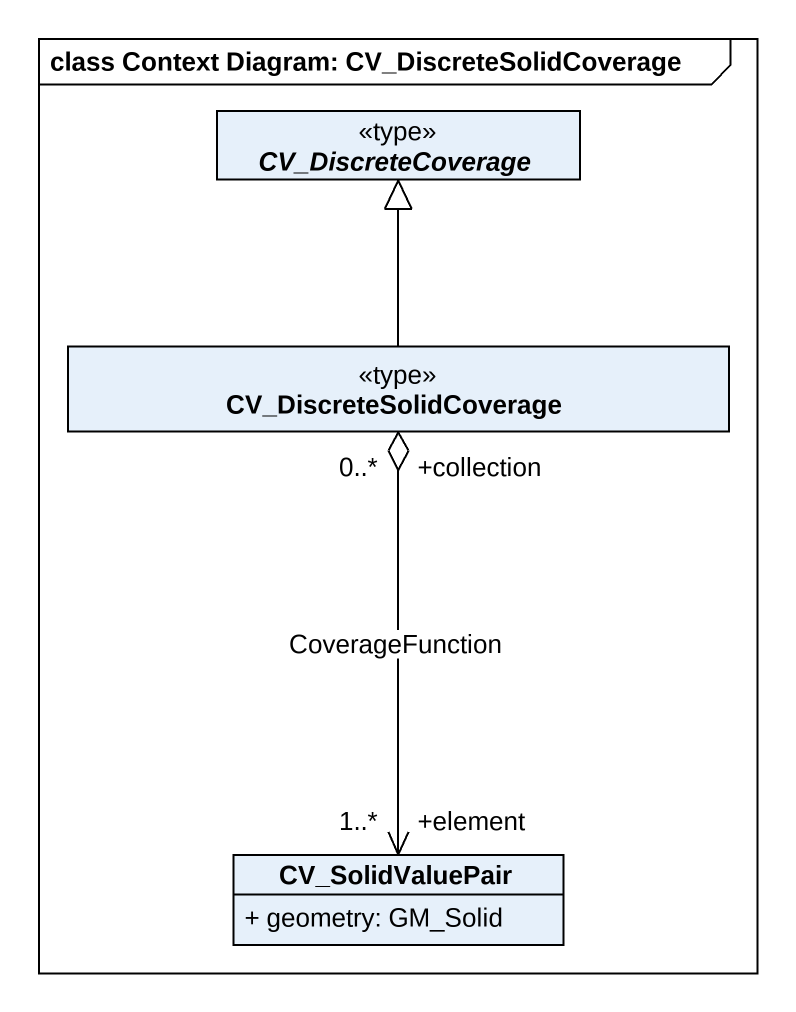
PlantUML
@startuml
mainframe class Context Diagram: CV_DiscreteSolidCoverage
hide circle
hide empty members
skinparam classAttributeIconSize 0
abstract class CV_DiscreteCoverage <<type>>
class CV_DiscreteSolidCoverage <<type>>
class CV_SolidValuePair {
  + geometry: GM_Solid
}
CV_DiscreteSolidCoverage -up-|> CV_DiscreteCoverage
CV_SolidValuePair "+element\n1..*" <-up-o "+collection\n0..*" CV_DiscreteSolidCoverage : CoverageFunction
@enduml
